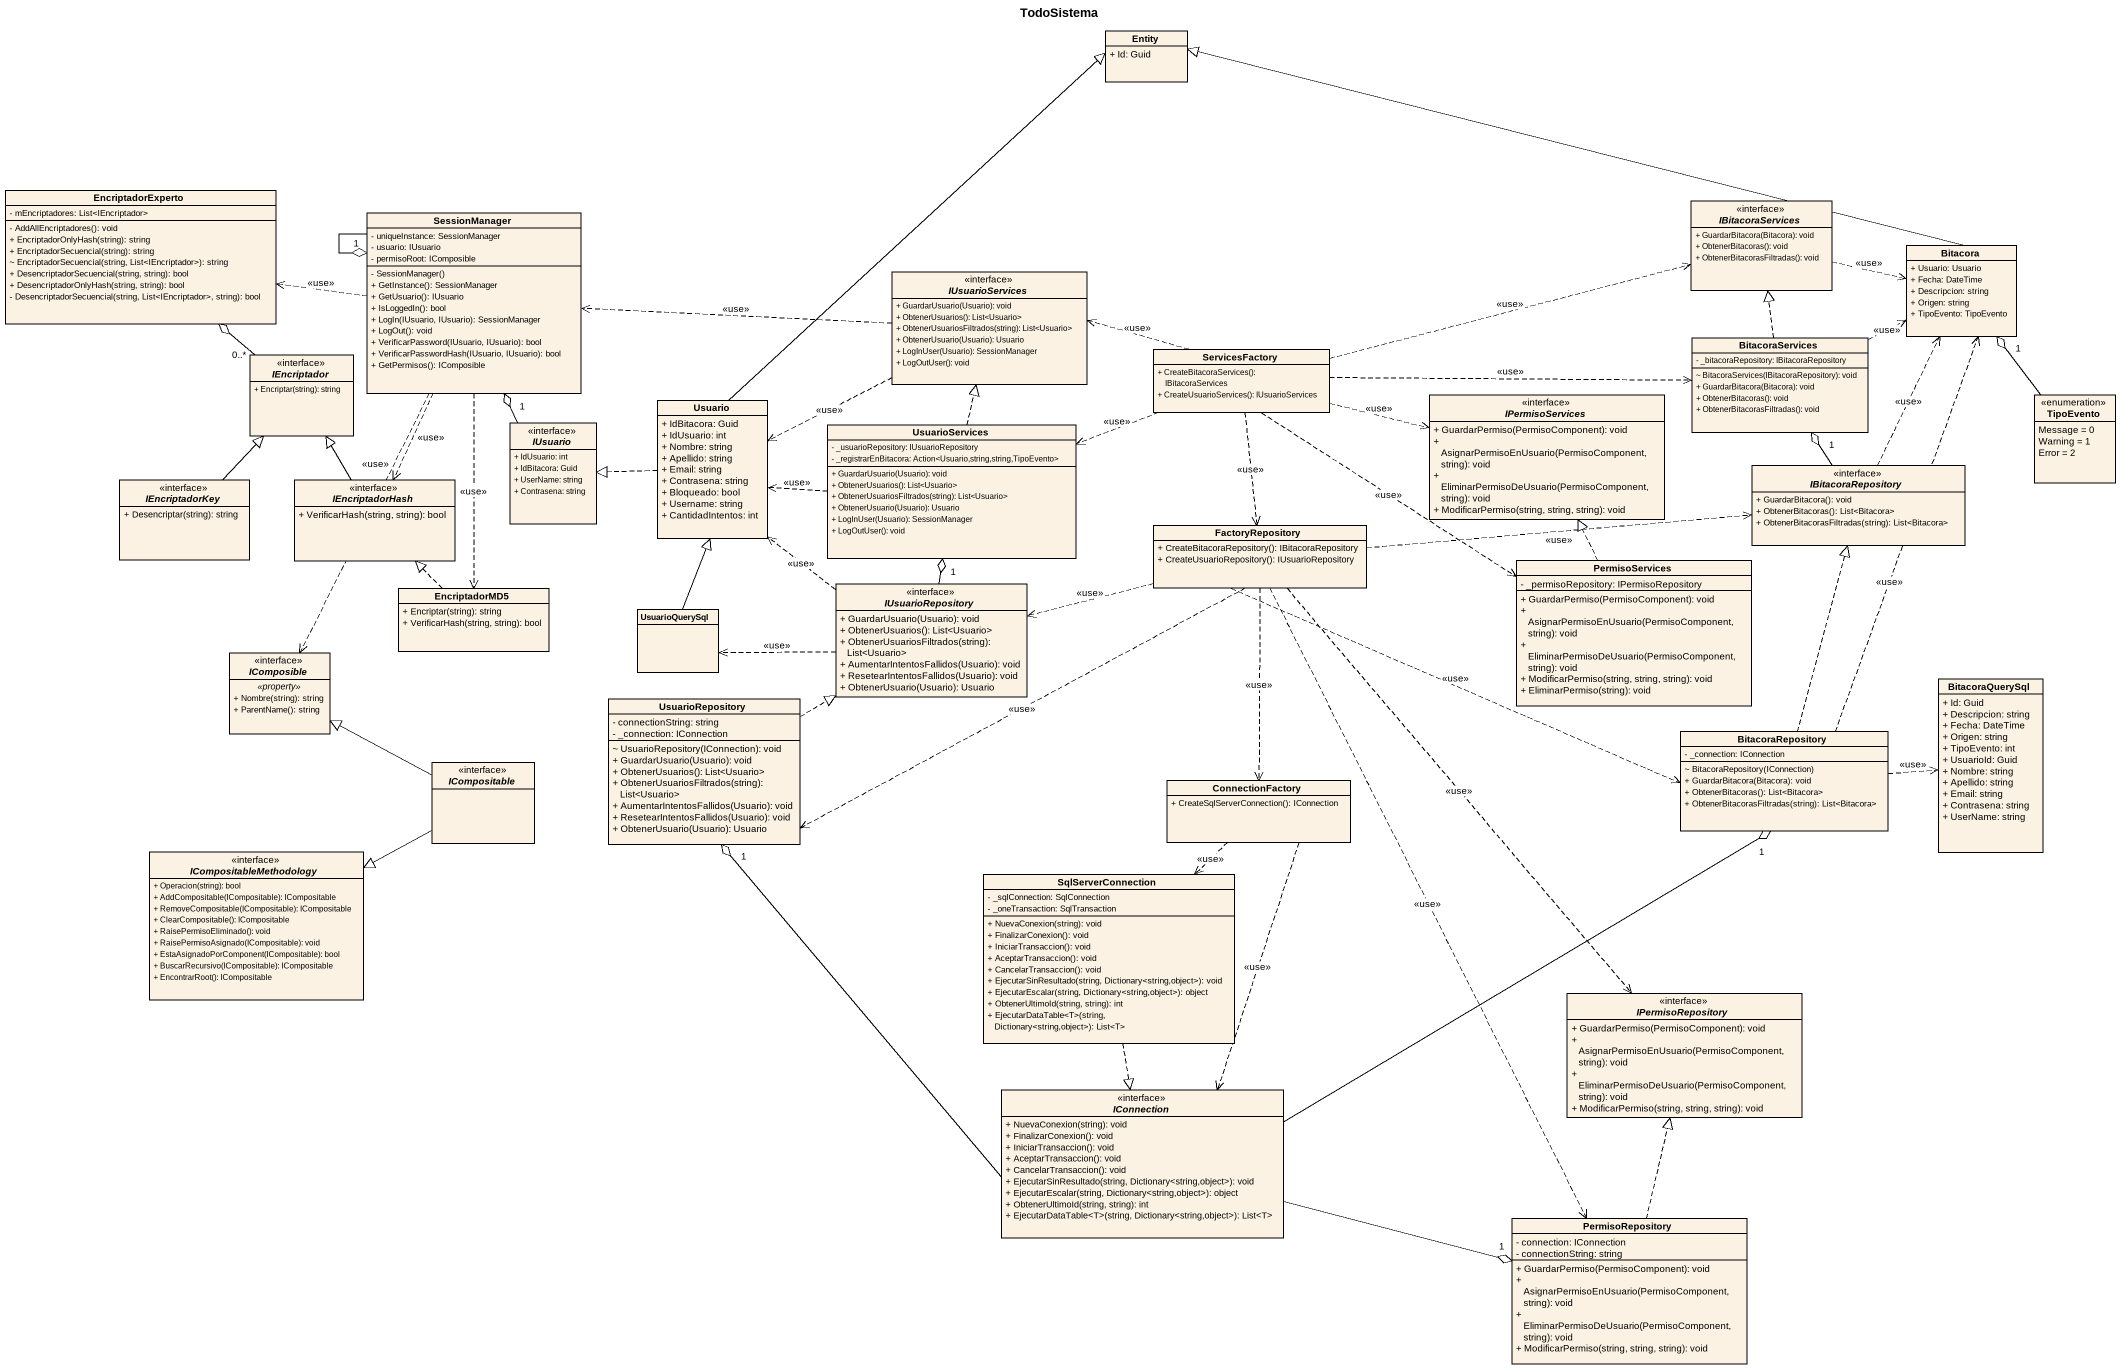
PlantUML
@startuml
title TodoSistema
hide circle
hide empty members
skinparam classAttributeIconSize 0
class "Entity" as Entity_ {
  + Id: Guid
}
class EncriptadorExperto {
  - mEncriptadores: List<IEncriptador>
  - AddAllEncriptadores(): void
  + EncriptadorOnlyHash(string): string
  + EncriptadorSecuencial(string): string
  ~ EncriptadorSecuencial(string, List<IEncriptador>): string
  + DesencriptadorSecuencial(string, string): bool
  + DesencriptadorOnlyHash(string, string): bool
  - DesencriptadorSecuencial(string, List<IEncriptador>, string): bool
}
class SessionManager {
  - uniqueInstance: SessionManager
  - usuario: IUsuario
  - permisoRoot: IComposible
  - SessionManager()
  + GetInstance(): SessionManager
  + GetUsuario(): IUsuario
  + IsLoggedIn(): bool
  + LogIn(IUsuario, IUsuario): SessionManager
  + LogOut(): void
  + VerificarPassword(IUsuario, IUsuario): bool
  + VerificarPasswordHash(IUsuario, IUsuario): bool
  + GetPermisos(): IComposible
}
interface IBitacoraServices {
  + GuardarBitacora(Bitacora): void
  + ObtenerBitacoras(): void
  + ObtenerBitacorasFiltradas(): void
}
class Bitacora {
  + Usuario: Usuario
  + Fecha: DateTime
  + Descripcion: string
  + Origen: string
  + TipoEvento: TipoEvento
}
interface IUsuarioServices {
  + GuardarUsuario(Usuario): void
  + ObtenerUsuarios(): List<Usuario>
  + ObtenerUsuariosFiltrados(string): List<Usuario>
  + ObtenerUsuario(Usuario): Usuario
  + LogInUser(Usuario): SessionManager
  + LogOutUser(): void
}
class BitacoraServices {
  - _bitacoraRepository: IBitacoraRepository
  ~ BitacoraServices(IBitacoraRepository): void
  + GuardarBitacora(Bitacora): void
  + ObtenerBitacoras(): void
  + ObtenerBitacorasFiltradas(): void
}
interface IEncriptador {
  + Encriptar(string): string
}
class ServicesFactory {
  + CreateBitacoraServices(): IBitacoraServices
  + CreateUsuarioServices(): IUsuarioServices
}
class Usuario {
  + IdBitacora: Guid
  + IdUsuario: int
  + Nombre: string
  + Apellido: string
  + Email: string
  + Contrasena: string
  + Bloqueado: bool
  + Username: string
  + CantidadIntentos: int
}
interface IPermisoServices {
  + GuardarPermiso(PermisoComponent): void
  + AsignarPermisoEnUsuario(PermisoComponent, string): void
  + EliminarPermisoDeUsuario(PermisoComponent, string): void
  + ModificarPermiso(string, string, string): void
}
enum TipoEvento {
  Message = 0
  Warning = 1
  Error = 2
}
interface IUsuario {
  + IdUsuario: int
  + IdBitacora: Guid
  + UserName: string
  + Contrasena: string
}
class UsuarioServices {
  - _usuarioRepository: IUsuarioRepository
  - _registrarEnBitacora: Action<Usuario,string,string,TipoEvento>
  + GuardarUsuario(Usuario): void
  + ObtenerUsuarios(): List<Usuario>
  + ObtenerUsuariosFiltrados(string): List<Usuario>
  + ObtenerUsuario(Usuario): Usuario
  + LogInUser(Usuario): SessionManager
  + LogOutUser(): void
}
interface IEncriptadorKey {
  + Desencriptar(string): string
}
interface IEncriptadorHash {
  + VerificarHash(string, string): bool
}
interface IBitacoraRepository {
  + GuardarBitacora(): void
  + ObtenerBitacoras(): List<Bitacora>
  + ObtenerBitacorasFiltradas(string): List<Bitacora>
}
class FactoryRepository {
  + CreateBitacoraRepository(): IBitacoraRepository
  + CreateUsuarioRepository(): IUsuarioRepository
}
interface IUsuarioRepository {
  + GuardarUsuario(Usuario): void
  + ObtenerUsuarios(): List<Usuario>
  + ObtenerUsuariosFiltrados(string): List<Usuario>
  + AumentarIntentosFallidos(Usuario): void
  + ResetearIntentosFallidos(Usuario): void
  + ObtenerUsuario(Usuario): Usuario
}
class PermisoServices {
  - _permisoRepository: IPermisoRepository
  + GuardarPermiso(PermisoComponent): void
  + AsignarPermisoEnUsuario(PermisoComponent, string): void
  + EliminarPermisoDeUsuario(PermisoComponent, string): void
  + ModificarPermiso(string, string, string): void
  + EliminarPermiso(string): void
}
class EncriptadorMD5 {
  + Encriptar(string): string
  + VerificarHash(string, string): bool
}
class UsuarioQuerySql
interface IComposible {
  .. <<property>> ..
  + Nombre(string): string
  + ParentName(): string
}
class UsuarioRepository {
  - connectionString: string
  - _connection: IConnection
  ~ UsuarioRepository(IConnection): void
  + GuardarUsuario(Usuario): void
  + ObtenerUsuarios(): List<Usuario>
  + ObtenerUsuariosFiltrados(string): List<Usuario>
  + AumentarIntentosFallidos(Usuario): void
  + ResetearIntentosFallidos(Usuario): void
  + ObtenerUsuario(Usuario): Usuario
}
class BitacoraQuerySql {
  + Id: Guid
  + Descripcion: string
  + Fecha: DateTime
  + Origen: string
  + TipoEvento: int
  + UsuarioId: Guid
  + Nombre: string
  + Apellido: string
  + Email: string
  + Contrasena: string
  + UserName: string
}
class BitacoraRepository {
  - _connection: IConnection
  ~ BitacoraRepository(IConnection)
  + GuardarBitacora(Bitacora): void
  + ObtenerBitacoras(): List<Bitacora>
  + ObtenerBitacorasFiltradas(string): List<Bitacora>
}
interface ICompositable
class ConnectionFactory {
  + CreateSqlServerConnection(): IConnection
}
interface ICompositableMethodology {
  + Operacion(string): bool
  + AddCompositable(ICompositable): ICompositable
  + RemoveCompositable(ICompositable): ICompositable
  + ClearCompositable(): ICompositable
  + RaisePermisoEliminado(): void
  + RaisePermisoAsignado(ICompositable): void
  + EstaAsignadoPorComponent(ICompositable): bool
  + BuscarRecursivo(ICompositable): ICompositable
  + EncontrarRoot(): ICompositable
}
class SqlServerConnection {
  - _sqlConnection: SqlConnection
  - _oneTransaction: SqlTransaction
  + NuevaConexion(string): void
  + FinalizarConexion(): void
  + IniciarTransaccion(): void
  + AceptarTransaccion(): void
  + CancelarTransaccion(): void
  + EjecutarSinResultado(string, Dictionary<string,object>): void
  + EjecutarEscalar(string, Dictionary<string,object>): object
  + ObtenerUltimoId(string, string): int
  + EjecutarDataTable<T>(string, Dictionary<string,object>): List<T>
}
interface IPermisoRepository {
  + GuardarPermiso(PermisoComponent): void
  + AsignarPermisoEnUsuario(PermisoComponent, string): void
  + EliminarPermisoDeUsuario(PermisoComponent, string): void
  + ModificarPermiso(string, string, string): void
}
interface IConnection {
  + NuevaConexion(string): void
  + FinalizarConexion(): void
  + IniciarTransaccion(): void
  + AceptarTransaccion(): void
  + CancelarTransaccion(): void
  + EjecutarSinResultado(string, Dictionary<string,object>): void
  + EjecutarEscalar(string, Dictionary<string,object>): object
  + ObtenerUltimoId(string, string): int
  + EjecutarDataTable<T>(string, Dictionary<string,object>): List<T>
}
class PermisoRepository {
  - connection: IConnection
  - connectionString: string
  + GuardarPermiso(PermisoComponent): void
  + AsignarPermisoEnUsuario(PermisoComponent, string): void
  + EliminarPermisoDeUsuario(PermisoComponent, string): void
  + ModificarPermiso(string, string, string): void
}
SessionManager .left.> EncriptadorExperto : <<use>>
SessionManager --o "1" SessionManager
SessionManager ..> IEncriptadorHash : <<use>>
SessionManager ..> EncriptadorMD5 : <<use>>
SessionManager ..> IComposible : <<use>>
IBitacoraServices .right.> Bitacora : <<use>>
Bitacora -left-|> Entity_
IUsuarioServices .left.> SessionManager : <<use>>
IUsuarioServices .left.> Usuario : <<use>>
BitacoraServices .up.|> IBitacoraServices
BitacoraServices .right.> Bitacora : <<use>>
IEncriptador -up-o "0..*" EncriptadorExperto
ServicesFactory .right.> IBitacoraServices : <<use>>
ServicesFactory .left.> IUsuarioServices : <<use>>
ServicesFactory .right.> BitacoraServices : <<use>>
ServicesFactory .right.> IPermisoServices : <<use>>
ServicesFactory .left.> UsuarioServices : <<use>>
ServicesFactory ..> FactoryRepository : <<use>>
ServicesFactory ..> PermisoServices : <<use>>
Usuario -up-|> Entity_
Usuario .left.|> IUsuario
TipoEvento -up-o "1" Bitacora
IUsuario -up-o "1" SessionManager
UsuarioServices .up.|> IUsuarioServices
UsuarioServices .left.> Usuario : <<use>>
IEncriptadorKey -up-|> IEncriptador
IEncriptadorHash -up-|> IEncriptador
IBitacoraRepository .up.> Bitacora : <<use>>
IBitacoraRepository -up-o "1" BitacoraServices
FactoryRepository .right.> IBitacoraRepository : <<use>>
FactoryRepository .left.> IUsuarioRepository : <<use>>
FactoryRepository .left.> UsuarioRepository : <<use>>
FactoryRepository .right.> BitacoraRepository : <<use>>
FactoryRepository ..> ConnectionFactory : <<use>>
FactoryRepository ..> IPermisoRepository : <<use>>
FactoryRepository ..> PermisoRepository : <<use>>
IUsuarioRepository .up.> Usuario : <<use>>
IUsuarioRepository -up-o "1" UsuarioServices
IUsuarioRepository .left.> UsuarioQuerySql : <<use>>
PermisoServices .up.|> IPermisoServices
EncriptadorMD5 .up.|> IEncriptadorHash
UsuarioQuerySql -up-|> Usuario
UsuarioRepository .right.|> IUsuarioRepository
BitacoraRepository .up.> Bitacora : <<use>>
BitacoraRepository .up.|> IBitacoraRepository
BitacoraRepository .right.> BitacoraQuerySql : <<use>>
ICompositable -left-|> IComposible
ICompositable -left-|> ICompositableMethodology
ConnectionFactory ..> SqlServerConnection : <<use>>
ConnectionFactory ..> IConnection : <<use>>
SqlServerConnection ..|> IConnection
IConnection -up-o "1" UsuarioRepository
IConnection -right-o "1" BitacoraRepository
IConnection -right-o "1" PermisoRepository
PermisoRepository .up.|> IPermisoRepository
@enduml
